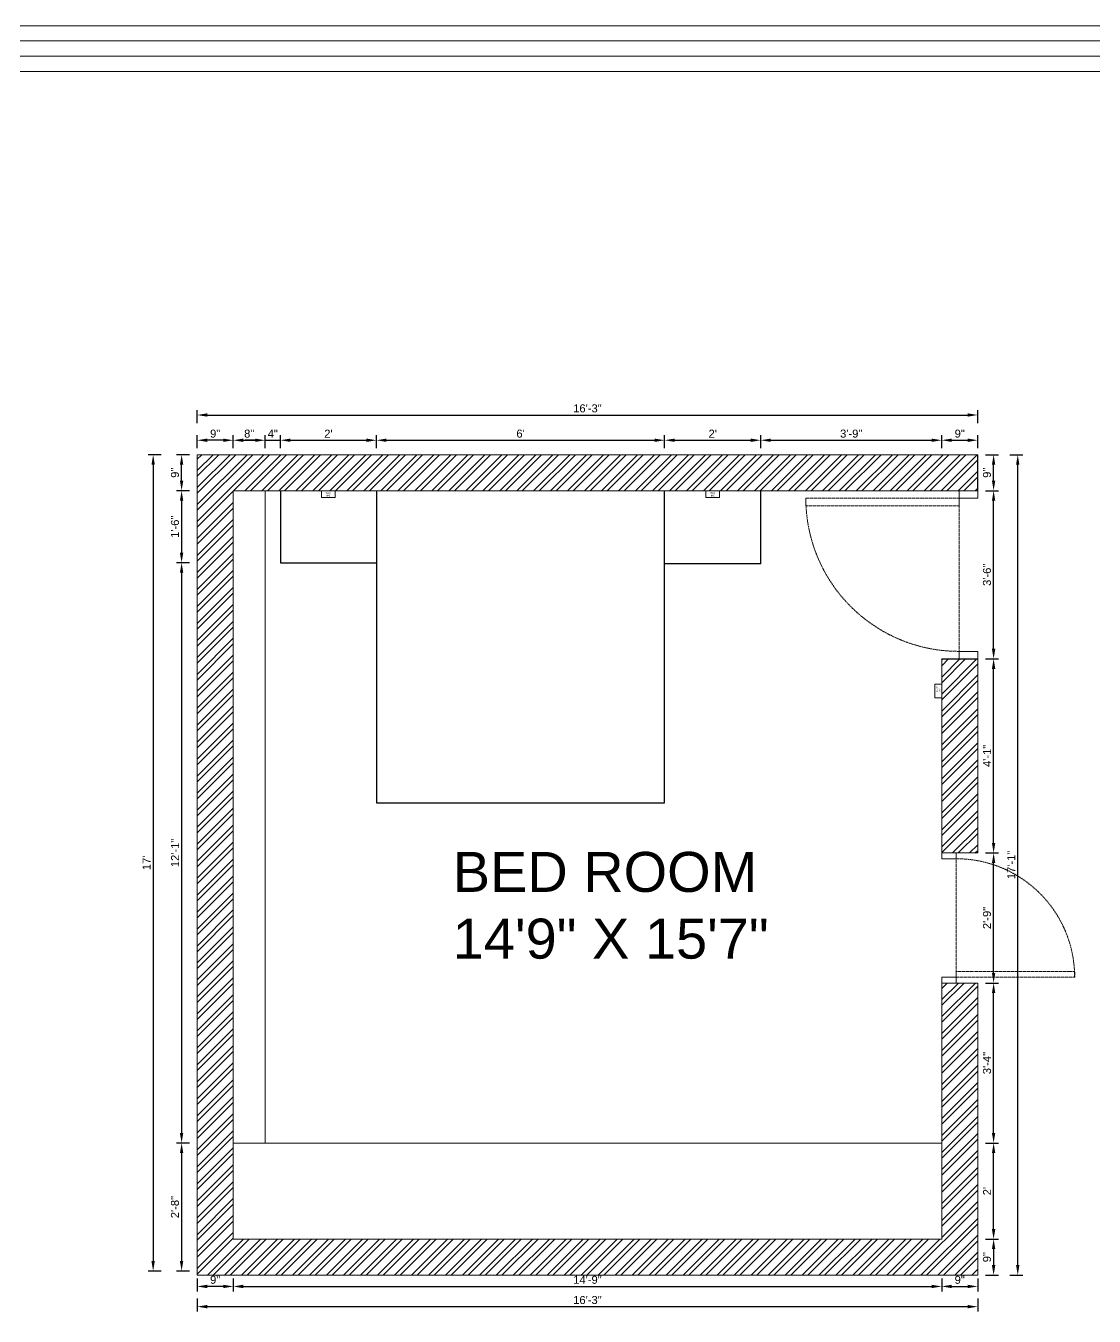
# Model space of a CAD drawing. Header units: inches. Extents: x 213 to 17763, y -4830 to 1802.
# Drawn here: x 6369.2 to 6636.1, y 1091.3 to 1413.7 of the extents above; entities that cross this region are included whole.
import ezdxf

# ---------------------------------------------------------------- set-up
doc = ezdxf.new("R2010")
doc.units = ezdxf.units.IN
doc.header["$MEASUREMENT"] = 0
for name, pattern in [('ACAD_ISO02W100', [15, 12, -3]), ('AUDIT_D_060311083008-3', [0]), ('DASHED2', [0.375, 0.25, -0.125]), ('HIDDEN', [0.375, 0.25, -0.125])]:
    doc.linetypes.add(name, pattern=pattern)
for name, color, linetype in [('.', 30, 'Continuous'), ('6.text', 6, 'Continuous'), ('A-DOOR', 251, 'AUDIT_D_060311083008-3'), ('A-Door-Frame', 1, 'Continuous'), ('A-Door-Swing', 8, 'HIDDEN'), ('PDF2_0', 7, 'Continuous'), ('PDF3_Text', 1, 'Continuous')]:
    doc.layers.add(name, color=color, linetype=linetype)
doc.layers.add('PDF2_MK. KITCHEN ESSENTAILS', color=7, linetype='Continuous', true_color=0x767676)
doc.layers.add('ROD', color=7, linetype='Continuous', lineweight=9)
doc.styles.add('Arial', font='arial.ttf', dxfattribs={"height": 10})
doc.styles.add('PDF Arial', font='arial.ttf')
doc.styles.get("Standard").update_dxf_attribs({"font": 'arial.ttf'})
doc.dimstyles.new('ISO-25', dxfattribs={"dimtxt": 4.5, "dimasz": 2.5, "dimexe": 1.25, "dimexo": 0.625, "dimtad": 1, "dimdec": 0, "dimlunit": 4, "dimtxsty": 'Standard', "dimcen": 2.5, "dimadec": 0, "dimazin": 0, "dimtfac": 1, "dimtdec": 0, "dimtmove": 0, "dimatfit": 3, "dimfxl": 1, "dimarcsym": 0})

# ---------------------------------------------------------------- blocks, each defined once
blk = doc.blocks.new('*U34')
at = {"layer": 'A-Door-Frame', "lineweight": 5}
for p, q in [((0, -100), (0, 0)), ((900, -100), (900, 0))]:
    blk.add_line(p, q, dxfattribs=at)
for points in [[(0, -100), (40, -100), (40, 0), (0, 0)], [(900, -100), (860, -100), (860, 0), (900, 0)]]:
    blk.add_lwpolyline(points, dxfattribs=at)
at = {"layer": 'A-Door-Swing', "linetype": 'DASHED2', "lineweight": 5}
blk.add_line((47.3, 0), (867.3, 0), dxfattribs=at)
blk.add_lwpolyline([(40, 0), (40, 820), (80, 820), (80, 0)], close=True, dxfattribs=at)
blk.add_arc((40, 0), 820, 360, 90, dxfattribs=at)
blk = doc.blocks.new('*D388')
at = {"color": 0, "linetype": 'ACAD_ISO02W100', "lineweight": -2, "transparency": 16777216}
for p, q in [((6411.98, 1314.49), (6411.98, 1317.74)), ((6606.98, 1314.49), (6606.98, 1317.74))]:
    blk.add_line(p, q, dxfattribs=at)
at = {"color": 0, "linetype": 'AUDIT_D_060311083008-3', "lineweight": -2, "transparency": 16777216}
blk.add_line((6414.48, 1316.49), (6604.48, 1316.49), dxfattribs=at)
at = {"color": 0, "transparency": 16777216}
for points in [[(6414.48, 1316.91), (6414.48, 1316.08), (6411.98, 1316.49)], [(6604.48, 1316.91), (6604.48, 1316.08), (6606.98, 1316.49)]]:
    blk.add_solid(points, dxfattribs=at)
at = {"layer": 'Defpoints', "color": 0, "transparency": 16777216}
for p in [(6606.98, 1316.49), (6411.98, 1297.57), (6606.98, 1297.57)]:
    blk.add_point(p, dxfattribs=at)
at = {"color": 0, "lineweight": 5, "transparency": 16777216, "insert": (6509.48, 1318.14), "char_height": 2, "attachment_point": 5}
blk.add_mtext('16\'-3"', dxfattribs=at)
blk = doc.blocks.new('*D389')
at = {"color": 0, "linetype": 'ACAD_ISO02W100', "lineweight": -2, "transparency": 16777216}
for p, q in [((6402.98, 1306.57), (6399.73, 1306.57)), ((6402.98, 1102.59), (6399.73, 1102.59))]:
    blk.add_line(p, q, dxfattribs=at)
at = {"color": 0, "linetype": 'AUDIT_D_060311083008-3', "lineweight": -2, "transparency": 16777216}
blk.add_line((6400.98, 1304.07), (6400.98, 1105.09), dxfattribs=at)
at = {"color": 0, "transparency": 16777216}
for points in [[(6400.56, 1304.07), (6401.4, 1304.07), (6400.98, 1306.57)], [(6400.56, 1105.09), (6401.4, 1105.09), (6400.98, 1102.59)]]:
    blk.add_solid(points, dxfattribs=at)
at = {"layer": 'Defpoints', "color": 0, "transparency": 16777216}
for p in [(6411.98, 1306.57), (6400.98, 1102.59), (6411.98, 1102.59)]:
    blk.add_point(p, dxfattribs=at)
at = {"color": 0, "lineweight": 5, "transparency": 16777216, "insert": (6399.35, 1204.58), "char_height": 2, "attachment_point": 5, "rotation": 90}
blk.add_mtext("17'", dxfattribs=at)
blk = doc.blocks.new('*D390')
at = {"color": 0, "linetype": 'ACAD_ISO02W100', "lineweight": -2, "transparency": 16777216}
for p, q in [((6410.09, 1306.57), (6406.84, 1306.57)), ((6410.09, 1297.57), (6406.84, 1297.57))]:
    blk.add_line(p, q, dxfattribs=at)
at = {"color": 0, "linetype": 'AUDIT_D_060311083008-3', "lineweight": -2, "transparency": 16777216}
blk.add_line((6408.09, 1300.07), (6408.09, 1304.07), dxfattribs=at)
at = {"color": 0, "transparency": 16777216}
for points in [[(6407.67, 1304.07), (6408.51, 1304.07), (6408.09, 1306.57)], [(6407.67, 1300.07), (6408.51, 1300.07), (6408.09, 1297.57)]]:
    blk.add_solid(points, dxfattribs=at)
at = {"layer": 'Defpoints', "color": 0, "transparency": 16777216}
for p in [(6408.09, 1306.57), (6411.98, 1306.57), (6411.98, 1297.57)]:
    blk.add_point(p, dxfattribs=at)
at = {"color": 0, "lineweight": 5, "transparency": 16777216, "insert": (6406.44, 1302.07), "char_height": 2, "attachment_point": 5, "rotation": 90}
blk.add_mtext('9"', dxfattribs=at)
blk = doc.blocks.new('*D391')
at = {"color": 0, "linetype": 'ACAD_ISO02W100', "lineweight": -2, "transparency": 16777216}
for p, q in [((6411.98, 1308.19), (6411.98, 1311.44)), ((6420.98, 1308.19), (6420.98, 1311.44))]:
    blk.add_line(p, q, dxfattribs=at)
at = {"color": 0, "linetype": 'AUDIT_D_060311083008-3', "lineweight": -2, "transparency": 16777216}
blk.add_line((6418.48, 1310.19), (6414.48, 1310.19), dxfattribs=at)
at = {"color": 0, "transparency": 16777216}
for points in [[(6414.48, 1310.6), (6414.48, 1309.77), (6411.98, 1310.19)], [(6418.48, 1310.6), (6418.48, 1309.77), (6420.98, 1310.19)]]:
    blk.add_solid(points, dxfattribs=at)
at = {"layer": 'Defpoints', "color": 0, "transparency": 16777216}
for p in [(6411.98, 1310.19), (6411.98, 1306.57), (6420.98, 1301.64)]:
    blk.add_point(p, dxfattribs=at)
at = {"color": 0, "lineweight": 5, "transparency": 16777216, "insert": (6416.48, 1311.83), "char_height": 2, "attachment_point": 5}
blk.add_mtext('9"', dxfattribs=at)
blk = doc.blocks.new('*D392')
at = {"color": 0, "linetype": 'ACAD_ISO02W100', "lineweight": -2, "transparency": 16777216}
for p, q in [((6411.98, 1095.7), (6411.98, 1092.45)), ((6606.98, 1095.7), (6606.98, 1092.45))]:
    blk.add_line(p, q, dxfattribs=at)
at = {"color": 0, "linetype": 'AUDIT_D_060311083008-3', "lineweight": -2, "transparency": 16777216}
blk.add_line((6414.48, 1093.7), (6604.48, 1093.7), dxfattribs=at)
at = {"color": 0, "transparency": 16777216}
for points in [[(6414.48, 1094.12), (6414.48, 1093.28), (6411.98, 1093.7)], [(6604.48, 1094.12), (6604.48, 1093.28), (6606.98, 1093.7)]]:
    blk.add_solid(points, dxfattribs=at)
at = {"layer": 'Defpoints', "color": 0, "transparency": 16777216}
for p in [(6411.98, 1102.59), (6606.98, 1101.57), (6606.98, 1093.7)]:
    blk.add_point(p, dxfattribs=at)
at = {"color": 0, "lineweight": 5, "transparency": 16777216, "insert": (6509.48, 1095.35), "char_height": 2, "attachment_point": 5}
blk.add_mtext('16\'-3"', dxfattribs=at)
blk = doc.blocks.new('*D393')
at = {"color": 0, "linetype": 'ACAD_ISO02W100', "lineweight": -2, "transparency": 16777216}
for p, q in [((6411.98, 1100.75), (6411.98, 1097.5)), ((6420.98, 1100.75), (6420.98, 1097.5))]:
    blk.add_line(p, q, dxfattribs=at)
at = {"color": 0, "linetype": 'AUDIT_D_060311083008-3', "lineweight": -2, "transparency": 16777216}
blk.add_line((6418.48, 1098.75), (6414.48, 1098.75), dxfattribs=at)
at = {"color": 0, "transparency": 16777216}
for points in [[(6414.48, 1099.17), (6414.48, 1098.33), (6411.98, 1098.75)], [(6418.48, 1099.17), (6418.48, 1098.33), (6420.98, 1098.75)]]:
    blk.add_solid(points, dxfattribs=at)
at = {"layer": 'Defpoints', "color": 0, "transparency": 16777216}
for p in [(6420.98, 1110.57), (6411.98, 1102.59), (6411.98, 1098.75)]:
    blk.add_point(p, dxfattribs=at)
at = {"color": 0, "lineweight": 5, "transparency": 16777216, "insert": (6416.48, 1100.4), "char_height": 2, "attachment_point": 5}
blk.add_mtext('9"', dxfattribs=at)
blk = doc.blocks.new('*D394')
at = {"color": 0, "linetype": 'ACAD_ISO02W100', "lineweight": -2, "transparency": 16777216}
for p, q in [((6608.95, 1110.57), (6612.2, 1110.57)), ((6608.95, 1101.57), (6612.2, 1101.57))]:
    blk.add_line(p, q, dxfattribs=at)
at = {"color": 0, "linetype": 'AUDIT_D_060311083008-3', "lineweight": -2, "transparency": 16777216}
blk.add_line((6610.95, 1108.07), (6610.95, 1104.07), dxfattribs=at)
at = {"color": 0, "transparency": 16777216}
for points in [[(6610.53, 1108.07), (6611.37, 1108.07), (6610.95, 1110.57)], [(6610.53, 1104.07), (6611.37, 1104.07), (6610.95, 1101.57)]]:
    blk.add_solid(points, dxfattribs=at)
at = {"layer": 'Defpoints', "color": 0, "transparency": 16777216}
for p in [(6597.98, 1110.57), (6606.98, 1101.57), (6610.95, 1101.57)]:
    blk.add_point(p, dxfattribs=at)
at = {"color": 0, "lineweight": 5, "transparency": 16777216, "insert": (6609.3, 1106.07), "char_height": 2, "attachment_point": 5, "rotation": 90}
blk.add_mtext('9"', dxfattribs=at)
blk = doc.blocks.new('*D395')
at = {"color": 0, "linetype": 'ACAD_ISO02W100', "lineweight": -2, "transparency": 16777216}
for p, q in [((6614.98, 1306.57), (6618.23, 1306.57)), ((6614.98, 1101.57), (6618.23, 1101.57))]:
    blk.add_line(p, q, dxfattribs=at)
at = {"color": 0, "linetype": 'AUDIT_D_060311083008-3', "lineweight": -2, "transparency": 16777216}
blk.add_line((6616.98, 1104.07), (6616.98, 1304.07), dxfattribs=at)
at = {"color": 0, "transparency": 16777216}
for points in [[(6616.56, 1304.07), (6617.4, 1304.07), (6616.98, 1306.57)], [(6616.56, 1104.07), (6617.4, 1104.07), (6616.98, 1101.57)]]:
    blk.add_solid(points, dxfattribs=at)
at = {"layer": 'Defpoints', "color": 0, "transparency": 16777216}
for p in [(6606.98, 1306.57), (6616.98, 1306.57), (6606.98, 1101.57)]:
    blk.add_point(p, dxfattribs=at)
at = {"color": 0, "lineweight": 5, "transparency": 16777216, "insert": (6615.35, 1204.07), "char_height": 2, "attachment_point": 5, "rotation": 90}
blk.add_mtext('17\'-1"', dxfattribs=at)
blk = doc.blocks.new('*D396')
at = {"color": 0, "linetype": 'ACAD_ISO02W100', "lineweight": -2, "transparency": 16777216}
for p, q in [((6410.09, 1297.57), (6406.84, 1297.57)), ((6410.09, 1279.57), (6406.84, 1279.57))]:
    blk.add_line(p, q, dxfattribs=at)
at = {"color": 0, "linetype": 'AUDIT_D_060311083008-3', "lineweight": -2, "transparency": 16777216}
blk.add_line((6408.09, 1295.07), (6408.09, 1282.07), dxfattribs=at)
at = {"color": 0, "transparency": 16777216}
for points in [[(6407.67, 1295.07), (6408.51, 1295.07), (6408.09, 1297.57)], [(6407.67, 1282.07), (6408.51, 1282.07), (6408.09, 1279.57)]]:
    blk.add_solid(points, dxfattribs=at)
at = {"layer": 'Defpoints', "color": 0, "transparency": 16777216}
for p in [(6411.98, 1297.57), (6408.09, 1279.57), (6432.77, 1279.57)]:
    blk.add_point(p, dxfattribs=at)
at = {"color": 0, "transparency": 16777216, "insert": (6406.44, 1288.57), "char_height": 2, "attachment_point": 5, "rotation": 90}
blk.add_mtext('1\'-6"', dxfattribs=at)
blk = doc.blocks.new('*D397')
at = {"color": 0, "linetype": 'ACAD_ISO02W100', "lineweight": -2, "transparency": 16777216}
for p, q in [((6410.09, 1279.57), (6406.84, 1279.57)), ((6410.09, 1134.57), (6406.84, 1134.57))]:
    blk.add_line(p, q, dxfattribs=at)
at = {"color": 0, "linetype": 'AUDIT_D_060311083008-3', "lineweight": -2, "transparency": 16777216}
blk.add_line((6408.09, 1277.07), (6408.09, 1137.07), dxfattribs=at)
at = {"color": 0, "transparency": 16777216}
for points in [[(6407.67, 1277.07), (6408.51, 1277.07), (6408.09, 1279.57)], [(6407.67, 1137.07), (6408.51, 1137.07), (6408.09, 1134.57)]]:
    blk.add_solid(points, dxfattribs=at)
at = {"layer": 'Defpoints', "color": 0, "transparency": 16777216}
for p in [(6432.77, 1279.57), (6408.09, 1134.57), (6420.98, 1134.57)]:
    blk.add_point(p, dxfattribs=at)
at = {"color": 0, "transparency": 16777216, "insert": (6406.46, 1207.07), "char_height": 2, "attachment_point": 5, "rotation": 90}
blk.add_mtext('12\'-1"', dxfattribs=at)
blk = doc.blocks.new('*D398')
at = {"color": 0, "linetype": 'ACAD_ISO02W100', "lineweight": -2, "transparency": 16777216}
for p, q in [((6410.09, 1134.57), (6406.84, 1134.57)), ((6410.09, 1102.59), (6406.84, 1102.59))]:
    blk.add_line(p, q, dxfattribs=at)
at = {"color": 0, "linetype": 'AUDIT_D_060311083008-3', "lineweight": -2, "transparency": 16777216}
blk.add_line((6408.09, 1132.07), (6408.09, 1105.09), dxfattribs=at)
at = {"color": 0, "transparency": 16777216}
for points in [[(6407.67, 1132.07), (6408.51, 1132.07), (6408.09, 1134.57)], [(6407.67, 1105.09), (6408.51, 1105.09), (6408.09, 1102.59)]]:
    blk.add_solid(points, dxfattribs=at)
at = {"layer": 'Defpoints', "color": 0, "transparency": 16777216}
for p in [(6420.98, 1134.57), (6408.09, 1102.59), (6411.98, 1102.59)]:
    blk.add_point(p, dxfattribs=at)
at = {"color": 0, "transparency": 16777216, "insert": (6406.44, 1118.58), "char_height": 2, "attachment_point": 5, "rotation": 90}
blk.add_mtext('2\'-8"', dxfattribs=at)
blk = doc.blocks.new('*D399')
at = {"color": 0, "linetype": 'ACAD_ISO02W100', "lineweight": -2, "transparency": 16777216}
for p, q in [((6420.98, 1308.19), (6420.98, 1311.44)), ((6428.98, 1308.19), (6428.98, 1311.44))]:
    blk.add_line(p, q, dxfattribs=at)
at = {"color": 0, "linetype": 'AUDIT_D_060311083008-3', "lineweight": -2, "transparency": 16777216}
blk.add_line((6423.48, 1310.19), (6426.48, 1310.19), dxfattribs=at)
at = {"color": 0, "transparency": 16777216}
for points in [[(6423.48, 1310.6), (6423.48, 1309.77), (6420.98, 1310.19)], [(6426.48, 1310.6), (6426.48, 1309.77), (6428.98, 1310.19)]]:
    blk.add_solid(points, dxfattribs=at)
at = {"layer": 'Defpoints', "color": 0, "transparency": 16777216}
for p in [(6428.98, 1310.19), (6420.98, 1301.64), (6428.98, 1297.57)]:
    blk.add_point(p, dxfattribs=at)
at = {"color": 0, "transparency": 16777216, "insert": (6424.98, 1311.83), "char_height": 2, "attachment_point": 5}
blk.add_mtext('8"', dxfattribs=at)
blk = doc.blocks.new('*D400')
at = {"color": 0, "linetype": 'AUDIT_D_060311083008-3', "lineweight": -2, "transparency": 16777216}
for p, q in [((6426.48, 1310.19), (6423.98, 1310.19)), ((6428.98, 1310.19), (6432.77, 1310.19)), ((6435.27, 1310.19), (6437.77, 1310.19))]:
    blk.add_line(p, q, dxfattribs=at)
at = {"color": 0, "linetype": 'ACAD_ISO02W100', "lineweight": -2, "transparency": 16777216}
for p, q in [((6428.98, 1308.19), (6428.98, 1311.44)), ((6432.77, 1308.19), (6432.77, 1311.44))]:
    blk.add_line(p, q, dxfattribs=at)
at = {"color": 0, "transparency": 16777216}
for points in [[(6426.48, 1310.6), (6426.48, 1309.77), (6428.98, 1310.19)], [(6435.27, 1310.6), (6435.27, 1309.77), (6432.77, 1310.19)]]:
    blk.add_solid(points, dxfattribs=at)
at = {"layer": 'Defpoints', "color": 0, "transparency": 16777216}
for p in [(6432.77, 1310.19), (6428.98, 1297.57), (6432.77, 1297.57)]:
    blk.add_point(p, dxfattribs=at)
at = {"color": 0, "transparency": 16777216, "insert": (6430.87, 1311.81), "char_height": 2, "attachment_point": 5}
blk.add_mtext('4"', dxfattribs=at)
blk = doc.blocks.new('*D401')
at = {"color": 0, "linetype": 'ACAD_ISO02W100', "lineweight": -2, "transparency": 16777216}
for p, q in [((6432.77, 1308.19), (6432.77, 1311.44)), ((6456.77, 1308.19), (6456.77, 1311.44))]:
    blk.add_line(p, q, dxfattribs=at)
at = {"color": 0, "linetype": 'AUDIT_D_060311083008-3', "lineweight": -2, "transparency": 16777216}
blk.add_line((6435.27, 1310.19), (6454.27, 1310.19), dxfattribs=at)
at = {"color": 0, "transparency": 16777216}
for points in [[(6435.27, 1310.6), (6435.27, 1309.77), (6432.77, 1310.19)], [(6454.27, 1310.6), (6454.27, 1309.77), (6456.77, 1310.19)]]:
    blk.add_solid(points, dxfattribs=at)
at = {"layer": 'Defpoints', "color": 0, "transparency": 16777216}
for p in [(6456.77, 1310.19), (6432.77, 1297.57), (6456.77, 1297.57)]:
    blk.add_point(p, dxfattribs=at)
at = {"color": 0, "transparency": 16777216, "insert": (6444.77, 1311.82), "char_height": 2, "attachment_point": 5}
blk.add_mtext("2'", dxfattribs=at)
blk = doc.blocks.new('*D402')
at = {"color": 0, "linetype": 'ACAD_ISO02W100', "lineweight": -2, "transparency": 16777216}
for p, q in [((6456.77, 1308.19), (6456.77, 1311.44)), ((6528.77, 1308.19), (6528.77, 1311.44))]:
    blk.add_line(p, q, dxfattribs=at)
at = {"color": 0, "linetype": 'AUDIT_D_060311083008-3', "lineweight": -2, "transparency": 16777216}
blk.add_line((6459.27, 1310.19), (6526.27, 1310.19), dxfattribs=at)
at = {"color": 0, "transparency": 16777216}
for points in [[(6459.27, 1310.6), (6459.27, 1309.77), (6456.77, 1310.19)], [(6526.27, 1310.6), (6526.27, 1309.77), (6528.77, 1310.19)]]:
    blk.add_solid(points, dxfattribs=at)
at = {"layer": 'Defpoints', "color": 0, "transparency": 16777216}
for p in [(6528.77, 1310.19), (6456.77, 1297.57), (6528.77, 1297.57)]:
    blk.add_point(p, dxfattribs=at)
at = {"color": 0, "transparency": 16777216, "insert": (6492.77, 1311.83), "char_height": 2, "attachment_point": 5}
blk.add_mtext("6'", dxfattribs=at)
blk = doc.blocks.new('*D403')
at = {"color": 0, "linetype": 'ACAD_ISO02W100', "lineweight": -2, "transparency": 16777216}
for p, q in [((6528.77, 1308.19), (6528.77, 1311.44)), ((6552.77, 1308.19), (6552.77, 1311.44))]:
    blk.add_line(p, q, dxfattribs=at)
at = {"color": 0, "linetype": 'AUDIT_D_060311083008-3', "lineweight": -2, "transparency": 16777216}
blk.add_line((6531.27, 1310.19), (6550.27, 1310.19), dxfattribs=at)
at = {"color": 0, "transparency": 16777216}
for points in [[(6531.27, 1310.6), (6531.27, 1309.77), (6528.77, 1310.19)], [(6550.27, 1310.6), (6550.27, 1309.77), (6552.77, 1310.19)]]:
    blk.add_solid(points, dxfattribs=at)
at = {"layer": 'Defpoints', "color": 0, "transparency": 16777216}
for p in [(6552.77, 1310.19), (6528.77, 1297.57), (6552.77, 1297.57)]:
    blk.add_point(p, dxfattribs=at)
at = {"color": 0, "transparency": 16777216, "insert": (6540.77, 1311.82), "char_height": 2, "attachment_point": 5}
blk.add_mtext("2'", dxfattribs=at)
blk = doc.blocks.new('*D404')
at = {"color": 0, "linetype": 'ACAD_ISO02W100', "lineweight": -2, "transparency": 16777216}
for p, q in [((6552.77, 1308.19), (6552.77, 1311.44)), ((6597.98, 1308.19), (6597.98, 1311.44))]:
    blk.add_line(p, q, dxfattribs=at)
at = {"color": 0, "linetype": 'AUDIT_D_060311083008-3', "lineweight": -2, "transparency": 16777216}
blk.add_line((6555.27, 1310.19), (6595.48, 1310.19), dxfattribs=at)
at = {"color": 0, "transparency": 16777216}
for points in [[(6555.27, 1310.6), (6555.27, 1309.77), (6552.77, 1310.19)], [(6595.48, 1310.6), (6595.48, 1309.77), (6597.98, 1310.19)]]:
    blk.add_solid(points, dxfattribs=at)
at = {"layer": 'Defpoints', "color": 0, "transparency": 16777216}
for p in [(6597.98, 1310.19), (6552.77, 1297.57), (6597.98, 1255.57)]:
    blk.add_point(p, dxfattribs=at)
at = {"color": 0, "transparency": 16777216, "insert": (6575.38, 1311.83), "char_height": 2, "attachment_point": 5}
blk.add_mtext('3\'-9"', dxfattribs=at)
blk = doc.blocks.new('*D405')
at = {"color": 0, "linetype": 'ACAD_ISO02W100', "lineweight": -2, "transparency": 16777216}
for p, q in [((6597.98, 1308.19), (6597.98, 1311.44)), ((6606.98, 1308.19), (6606.98, 1311.44))]:
    blk.add_line(p, q, dxfattribs=at)
at = {"color": 0, "linetype": 'AUDIT_D_060311083008-3', "lineweight": -2, "transparency": 16777216}
blk.add_line((6600.48, 1310.19), (6604.48, 1310.19), dxfattribs=at)
at = {"color": 0, "transparency": 16777216}
for points in [[(6600.48, 1310.6), (6600.48, 1309.77), (6597.98, 1310.19)], [(6604.48, 1310.6), (6604.48, 1309.77), (6606.98, 1310.19)]]:
    blk.add_solid(points, dxfattribs=at)
at = {"layer": 'Defpoints', "color": 0, "transparency": 16777216}
for p in [(6606.98, 1310.19), (6597.98, 1255.57), (6606.98, 1255.57)]:
    blk.add_point(p, dxfattribs=at)
at = {"color": 0, "transparency": 16777216, "insert": (6602.48, 1311.83), "char_height": 2, "attachment_point": 5}
blk.add_mtext('9"', dxfattribs=at)
blk = doc.blocks.new('*D406')
at = {"color": 0, "linetype": 'ACAD_ISO02W100', "lineweight": -2, "transparency": 16777216}
for p, q in [((6608.95, 1134.57), (6612.2, 1134.57)), ((6608.95, 1110.57), (6612.2, 1110.57))]:
    blk.add_line(p, q, dxfattribs=at)
at = {"color": 0, "linetype": 'AUDIT_D_060311083008-3', "lineweight": -2, "transparency": 16777216}
blk.add_line((6610.95, 1113.07), (6610.95, 1132.07), dxfattribs=at)
at = {"color": 0, "transparency": 16777216}
for points in [[(6610.53, 1132.07), (6611.37, 1132.07), (6610.95, 1134.57)], [(6610.53, 1113.07), (6611.37, 1113.07), (6610.95, 1110.57)]]:
    blk.add_solid(points, dxfattribs=at)
at = {"layer": 'Defpoints', "color": 0, "transparency": 16777216}
for p in [(6597.98, 1134.57), (6610.95, 1134.57), (6597.98, 1110.57)]:
    blk.add_point(p, dxfattribs=at)
at = {"color": 0, "transparency": 16777216, "insert": (6609.32, 1122.57), "char_height": 2, "attachment_point": 5, "rotation": 90}
blk.add_mtext("2'", dxfattribs=at)
blk = doc.blocks.new('*D407')
at = {"color": 0, "linetype": 'ACAD_ISO02W100', "lineweight": -2, "transparency": 16777216}
for p, q in [((6608.95, 1174.57), (6612.2, 1174.57)), ((6608.95, 1134.57), (6612.2, 1134.57))]:
    blk.add_line(p, q, dxfattribs=at)
at = {"color": 0, "linetype": 'AUDIT_D_060311083008-3', "lineweight": -2, "transparency": 16777216}
blk.add_line((6610.95, 1137.07), (6610.95, 1172.07), dxfattribs=at)
at = {"color": 0, "transparency": 16777216}
for points in [[(6610.53, 1172.07), (6611.37, 1172.07), (6610.95, 1174.57)], [(6610.53, 1137.07), (6611.37, 1137.07), (6610.95, 1134.57)]]:
    blk.add_solid(points, dxfattribs=at)
at = {"layer": 'Defpoints', "color": 0, "transparency": 16777216}
for p in [(6606.98, 1174.57), (6610.95, 1174.57), (6597.98, 1134.57)]:
    blk.add_point(p, dxfattribs=at)
at = {"color": 0, "transparency": 16777216, "insert": (6609.3, 1154.57), "char_height": 2, "attachment_point": 5, "rotation": 90}
blk.add_mtext('3\'-4"', dxfattribs=at)
blk = doc.blocks.new('*D408')
at = {"color": 0, "linetype": 'ACAD_ISO02W100', "lineweight": -2, "transparency": 16777216}
for p, q in [((6608.95, 1207.07), (6612.2, 1207.07)), ((6608.95, 1174.57), (6612.2, 1174.57))]:
    blk.add_line(p, q, dxfattribs=at)
at = {"color": 0, "linetype": 'AUDIT_D_060311083008-3', "lineweight": -2, "transparency": 16777216}
blk.add_line((6610.95, 1177.07), (6610.95, 1204.57), dxfattribs=at)
at = {"color": 0, "transparency": 16777216}
for points in [[(6610.53, 1204.57), (6611.37, 1204.57), (6610.95, 1207.07)], [(6610.53, 1177.07), (6611.37, 1177.07), (6610.95, 1174.57)]]:
    blk.add_solid(points, dxfattribs=at)
at = {"layer": 'Defpoints', "color": 0, "transparency": 16777216}
for p in [(6606.98, 1207.07), (6610.95, 1207.07), (6606.98, 1174.57)]:
    blk.add_point(p, dxfattribs=at)
at = {"color": 0, "transparency": 16777216, "insert": (6609.3, 1190.82), "char_height": 2, "attachment_point": 5, "rotation": 90}
blk.add_mtext('2\'-9"', dxfattribs=at)
blk = doc.blocks.new('*D409')
at = {"color": 0, "linetype": 'ACAD_ISO02W100', "lineweight": -2, "transparency": 16777216}
for p, q in [((6608.95, 1255.57), (6612.2, 1255.57)), ((6608.95, 1207.07), (6612.2, 1207.07))]:
    blk.add_line(p, q, dxfattribs=at)
at = {"color": 0, "linetype": 'AUDIT_D_060311083008-3', "lineweight": -2, "transparency": 16777216}
blk.add_line((6610.95, 1209.57), (6610.95, 1253.07), dxfattribs=at)
at = {"color": 0, "transparency": 16777216}
for points in [[(6610.53, 1253.07), (6611.37, 1253.07), (6610.95, 1255.57)], [(6610.53, 1209.57), (6611.37, 1209.57), (6610.95, 1207.07)]]:
    blk.add_solid(points, dxfattribs=at)
at = {"layer": 'Defpoints', "color": 0, "transparency": 16777216}
for p in [(6606.98, 1255.57), (6610.95, 1255.57), (6606.98, 1207.07)]:
    blk.add_point(p, dxfattribs=at)
at = {"color": 0, "transparency": 16777216, "insert": (6609.32, 1231.32), "char_height": 2, "attachment_point": 5, "rotation": 90}
blk.add_mtext('4\'-1"', dxfattribs=at)
blk = doc.blocks.new('*D410')
at = {"color": 0, "linetype": 'ACAD_ISO02W100', "lineweight": -2, "transparency": 16777216}
for p, q in [((6608.95, 1297.57), (6612.2, 1297.57)), ((6608.95, 1255.57), (6612.2, 1255.57))]:
    blk.add_line(p, q, dxfattribs=at)
at = {"color": 0, "linetype": 'AUDIT_D_060311083008-3', "lineweight": -2, "transparency": 16777216}
blk.add_line((6610.95, 1258.07), (6610.95, 1295.07), dxfattribs=at)
at = {"color": 0, "transparency": 16777216}
for points in [[(6610.53, 1295.07), (6611.37, 1295.07), (6610.95, 1297.57)], [(6610.53, 1258.07), (6611.37, 1258.07), (6610.95, 1255.57)]]:
    blk.add_solid(points, dxfattribs=at)
at = {"layer": 'Defpoints', "color": 0, "transparency": 16777216}
for p in [(6606.98, 1297.57), (6610.95, 1297.57), (6606.98, 1255.57)]:
    blk.add_point(p, dxfattribs=at)
at = {"color": 0, "transparency": 16777216, "insert": (6609.3, 1276.57), "char_height": 2, "attachment_point": 5, "rotation": 90}
blk.add_mtext('3\'-6"', dxfattribs=at)
blk = doc.blocks.new('*D411')
at = {"color": 0, "linetype": 'ACAD_ISO02W100', "lineweight": -2, "transparency": 16777216}
for p, q in [((6608.95, 1306.57), (6612.2, 1306.57)), ((6608.95, 1297.57), (6612.2, 1297.57))]:
    blk.add_line(p, q, dxfattribs=at)
at = {"color": 0, "linetype": 'AUDIT_D_060311083008-3', "lineweight": -2, "transparency": 16777216}
blk.add_line((6610.95, 1300.07), (6610.95, 1304.07), dxfattribs=at)
at = {"color": 0, "transparency": 16777216}
for points in [[(6610.53, 1304.07), (6611.37, 1304.07), (6610.95, 1306.57)], [(6610.53, 1300.07), (6611.37, 1300.07), (6610.95, 1297.57)]]:
    blk.add_solid(points, dxfattribs=at)
at = {"layer": 'Defpoints', "color": 0, "transparency": 16777216}
for p in [(6606.98, 1306.57), (6610.95, 1306.57), (6606.98, 1297.57)]:
    blk.add_point(p, dxfattribs=at)
at = {"color": 0, "transparency": 16777216, "insert": (6609.3, 1302.07), "char_height": 2, "attachment_point": 5, "rotation": 90}
blk.add_mtext('9"', dxfattribs=at)
blk = doc.blocks.new('*D476')
at = {"color": 0, "linetype": 'ACAD_ISO02W100', "lineweight": -2, "transparency": 16777216}
for p, q in [((6420.98, 1100.75), (6420.98, 1097.5)), ((6597.98, 1100.75), (6597.98, 1097.5))]:
    blk.add_line(p, q, dxfattribs=at)
at = {"color": 0, "linetype": 'AUDIT_D_060311083008-3', "lineweight": -2, "transparency": 16777216}
blk.add_line((6423.48, 1098.75), (6595.48, 1098.75), dxfattribs=at)
at = {"color": 0, "transparency": 16777216}
for points in [[(6423.48, 1099.17), (6423.48, 1098.33), (6420.98, 1098.75)], [(6595.48, 1099.17), (6595.48, 1098.33), (6597.98, 1098.75)]]:
    blk.add_solid(points, dxfattribs=at)
at = {"layer": 'Defpoints', "color": 0, "transparency": 16777216}
for p in [(6420.98, 1110.57), (6597.98, 1110.57), (6597.98, 1098.75)]:
    blk.add_point(p, dxfattribs=at)
at = {"color": 0, "transparency": 16777216, "insert": (6509.48, 1100.4), "char_height": 2, "attachment_point": 5}
blk.add_mtext('14\'-9"', dxfattribs=at)
blk = doc.blocks.new('*D477')
at = {"color": 0, "linetype": 'ACAD_ISO02W100', "lineweight": -2, "transparency": 16777216}
for p, q in [((6597.98, 1100.75), (6597.98, 1097.5)), ((6606.98, 1100.75), (6606.98, 1097.5))]:
    blk.add_line(p, q, dxfattribs=at)
at = {"color": 0, "linetype": 'AUDIT_D_060311083008-3', "lineweight": -2, "transparency": 16777216}
blk.add_line((6600.48, 1098.75), (6604.48, 1098.75), dxfattribs=at)
at = {"color": 0, "transparency": 16777216}
for points in [[(6600.48, 1099.17), (6600.48, 1098.33), (6597.98, 1098.75)], [(6604.48, 1099.17), (6604.48, 1098.33), (6606.98, 1098.75)]]:
    blk.add_solid(points, dxfattribs=at)
at = {"layer": 'Defpoints', "color": 0, "transparency": 16777216}
for p in [(6597.98, 1110.57), (6606.98, 1101.57), (6606.98, 1098.75)]:
    blk.add_point(p, dxfattribs=at)
at = {"color": 0, "transparency": 16777216, "insert": (6602.48, 1100.4), "char_height": 2, "attachment_point": 5}
blk.add_mtext('9"', dxfattribs=at)

msp = doc.modelspace()

# ---------------------------------------------------------------- hatches: boundary and pattern name
at = {"layer": '.'}
h = msp.add_hatch(dxfattribs=at)
h.set_pattern_fill('ANSI32', color=1, scale=8)
h.set_pattern_definition([(45, (3586.4828, 246.2893), (-2.1213203, 2.1213203), []), (45, (3587.897, 246.2893), (-2.1213203, 2.1213203), [])])
h.paths.add_polyline_path([(6606.98, 1306.57), (6411.98, 1306.57), (6411.98, 1101.57), (6606.98, 1101.57), (6606.98, 1174.57), (6597.98, 1174.57), (6597.98, 1110.57), (6420.98, 1110.57), (6420.98, 1297.57), (6606.98, 1297.57)])
h.paths.add_polyline_path([(6606.98, 1255.57), (6597.98, 1255.57), (6597.98, 1247.57), (6597.98, 1207.07), (6606.98, 1207.07)], flags=17)

# ---------------------------------------------------------------- linework, layer by layer
for p, q in [((6606.98, 1297.57), (6606.98, 1306.57)), ((6432.77, 1297.57), (6432.77, 1279.57)), ((6456.77, 1297.57), (6456.77, 1219.59)), ((6528.77, 1219.59), (6528.77, 1297.57)), ((6552.77, 1279.28), (6552.77, 1297.57)), ((6432.77, 1279.57), (6456.77, 1279.57)), ((6552.77, 1279.28), (6528.77, 1279.28)), ((6597.98, 1255.57), (6606.98, 1255.57)), ((6456.77, 1219.59), (6528.77, 1219.59))]:
    msp.add_line(p, q)
at = {"color": 5, "lineweight": 5}
for points in [[(6443.06, 1297.57), (6446.48, 1297.57), (6446.48, 1295.89), (6443.06, 1295.89)], [(6539.06, 1297.57), (6542.48, 1297.57), (6542.48, 1295.89), (6539.06, 1295.89)], [(6597.98, 1249.28), (6597.98, 1245.86), (6596.3, 1245.86), (6596.3, 1249.28)]]:
    msp.add_lwpolyline(points, close=True, dxfattribs=at)
at = {"layer": 'PDF2_0', "lineweight": 5}
msp.add_lwpolyline([(7115.82, 520.91), (6085.57, 520.91), (6085.57, 1413.74), (7344.75, 1413.74), (7344.75, 749.84, -0.414214)], format="xyb", close=True, dxfattribs=at)
for points in [[(7115.82, 524.69), (6089.35, 524.69), (6089.35, 1409.95), (7340.96, 1409.95), (7340.96, 749.84, -0.414214), (7115.82, 524.69)], [(7115.82, 528.51), (6093.17, 528.51), (6093.17, 1406.14), (7337.14, 1406.14), (7337.14, 749.84, -0.414214), (7115.82, 528.51)]]:
    msp.add_lwpolyline(points, format="xyb", dxfattribs=at)
msp.add_lwpolyline([(6096.99, 1402.32), (7123.08, 1402.32), (7123.08, 556.35), (6096.99, 556.35)], close=True, dxfattribs=at)
at = {"layer": 'PDF2_MK. KITCHEN ESSENTAILS', "lineweight": 5}
msp.add_lwpolyline([(6096.99, 556.35), (7123.08, 556.35), (7123.08, 1402.32), (6096.99, 1402.32)], close=True, dxfattribs=at)
at = {"layer": 'ROD'}
for p, q in [((6411.98, 1101.57), (6411.98, 1306.57)), ((6606.98, 1306.57), (6411.98, 1306.57)), ((6420.98, 1110.57), (6420.98, 1297.57)), ((6420.98, 1297.57), (6606.98, 1297.57)), ((6428.98, 1134.57), (6428.98, 1297.57)), ((6597.98, 1247.57), (6597.98, 1255.57)), ((6606.98, 1207.07), (6606.98, 1255.57)), ((6597.98, 1207.07), (6597.98, 1247.57)), ((6597.98, 1110.57), (6597.98, 1174.57)), ((6606.98, 1101.57), (6606.98, 1174.57)), ((6597.98, 1134.57), (6420.98, 1134.57)), ((6597.98, 1110.57), (6420.98, 1110.57)), ((6606.98, 1101.57), (6411.98, 1101.57))]:
    msp.add_line(p, q, dxfattribs=at)
for points in [[(6597.98, 1207.07), (6606.98, 1207.07)], [(6606.98, 1174.57), (6597.98, 1174.57)]]:
    msp.add_lwpolyline(points, dxfattribs=at)

# ---------------------------------------------------------------- block references
at = {"layer": 'A-DOOR', "lineweight": 5}
for p, xscale, yscale, zscale, rotation in [((6602.31, 1297.57), -0.04666663502872134, 0.04666663502872134, 0.04666663502872134, 90), ((6601.59, 1174.57), -0.03611111111109516, 0.03611111111109516, 0.03611111111109516, 270)]:
    msp.add_blockref('*U34', p, dxfattribs=dict(at, xscale=xscale, yscale=yscale, zscale=zscale, rotation=rotation))

# ---------------------------------------------------------------- texts
at = {"layer": '6.text', "insert": (6475.83, 1207.33), "char_height": 10, "attachment_point": 1, "style": 'Arial'}
msp.add_mtext_dynamic_manual_height_columns('BED ROOM\\P14\'9" X 15\'7"', width=85.5749, gutter_width=87.73, heights=[0], dxfattribs=at)
at = {"layer": 'PDF3_Text', "lineweight": 5, "char_height": 0.4, "attachment_point": 9, "style": 'PDF Arial'}
for s, insert in [("SW2 \\P@2'", (6445.28, 1296.11)), ("SW3 \\P@2'", (6541.29, 1296.11))]:
    msp.add_mtext(s, dxfattribs=dict(at, insert=insert))
at = {"layer": 'PDF3_Text', "lineweight": 5, "insert": (6596.52, 1247.05), "char_height": 0.4, "attachment_point": 9, "rotation": 270, "style": 'PDF Arial'}
msp.add_mtext('SW2 \\P@4\'6"\'', dxfattribs=at)

# ---------------------------------------------------------------- dimensions: what is measured, and where the dimension line sits
at = {"lineweight": 5}
for base, p1, p2, picture, middle in [((6606.98, 1316.49), (6411.98, 1297.57), (6606.98, 1297.57), '*D388', (6509.48, 1318.14)), ((6411.98, 1310.19), (6420.98, 1301.64), (6411.98, 1306.57), '*D391', (6416.48, 1311.83)), ((6411.98, 1098.75), (6420.98, 1110.57), (6411.98, 1102.59), '*D393', (6416.48, 1100.4)), ((6606.98, 1093.7), (6411.98, 1102.59), (6606.98, 1101.57), '*D392', (6509.48, 1095.35))]:
    dim = msp.add_linear_dim(base=base, p1=p1, p2=p2, dimstyle='ISO-25', override={"dimtxt": 2, "dimtmove": 1, "dimfxl": 2, "dimfxlon": 1, "dimarcsym": 2}, dxfattribs=at)
    dim.commit()
    dim.dimension.update_dxf_attribs({"geometry": picture, "text_midpoint": middle})
for base, p1, p2, picture, middle in [((6428.98, 1310.19), (6420.98, 1301.64), (6428.98, 1297.57), '*D399', (6424.98, 1311.83)), ((6432.77, 1310.19), (6428.98, 1297.57), (6432.77, 1297.57), '*D400', (6430.87, 1311.81)), ((6456.77, 1310.19), (6432.77, 1297.57), (6456.77, 1297.57), '*D401', (6444.77, 1311.82)), ((6528.77, 1310.19), (6456.77, 1297.57), (6528.77, 1297.57), '*D402', (6492.77, 1311.83)), ((6552.77, 1310.19), (6528.77, 1297.57), (6552.77, 1297.57), '*D403', (6540.77, 1311.82)), ((6597.98, 1310.19), (6552.77, 1297.57), (6597.98, 1255.57), '*D404', (6575.38, 1311.83)), ((6606.98, 1310.19), (6597.98, 1255.57), (6606.98, 1255.57), '*D405', (6602.48, 1311.83)), ((6597.98, 1098.75), (6420.98, 1110.57), (6597.98, 1110.57), '*D476', (6509.48, 1100.4)), ((6606.98, 1098.75), (6597.98, 1110.57), (6606.98, 1101.57), '*D477', (6602.48, 1100.4))]:
    dim = msp.add_linear_dim(base=base, p1=p1, p2=p2, dimstyle='ISO-25', override={"dimtxt": 2, "dimtmove": 1, "dimfxl": 2, "dimfxlon": 1, "dimarcsym": 2})
    dim.commit()
    dim.dimension.update_dxf_attribs({"geometry": picture, "text_midpoint": middle})
for base, p1, p2, picture, middle in [((6400.98, 1102.59), (6411.98, 1306.57), (6411.98, 1102.59), '*D389', (6399.35, 1204.58)), ((6408.09, 1306.57), (6411.98, 1297.57), (6411.98, 1306.57), '*D390', (6406.44, 1302.07)), ((6616.98, 1306.57), (6606.98, 1101.57), (6606.98, 1306.57), '*D395', (6615.35, 1204.07)), ((6610.95, 1101.57), (6597.98, 1110.57), (6606.98, 1101.57), '*D394', (6609.3, 1106.07))]:
    dim = msp.add_linear_dim(base=base, p1=p1, p2=p2, angle=90, dimstyle='ISO-25', override={"dimtxt": 2, "dimtmove": 1, "dimfxl": 2, "dimfxlon": 1, "dimarcsym": 2}, dxfattribs=at)
    dim.commit()
    dim.dimension.update_dxf_attribs({"geometry": picture, "text_midpoint": middle})
for base, p1, p2, picture, middle in [((6610.95, 1306.57), (6606.98, 1297.57), (6606.98, 1306.57), '*D411', (6609.3, 1302.07)), ((6408.09, 1279.57), (6411.98, 1297.57), (6432.77, 1279.57), '*D396', (6406.44, 1288.57)), ((6610.95, 1297.57), (6606.98, 1255.57), (6606.98, 1297.57), '*D410', (6609.3, 1276.57)), ((6408.09, 1134.57), (6432.77, 1279.57), (6420.98, 1134.57), '*D397', (6406.46, 1207.07)), ((6610.94938038, 1255.57129829), (6606.98013297, 1207.07129829), (6606.98013297, 1255.57129829), '*D409', (6609.32028761, 1231.32129829)), ((6610.94938038, 1207.07129829), (6606.98013297, 1174.57129829), (6606.98013297, 1207.07129829), '*D408', (6609.30323441, 1190.82129829)), ((6610.95, 1174.57), (6597.98, 1134.57), (6606.98, 1174.57), '*D407', (6609.3, 1154.57)), ((6408.09, 1102.59), (6420.98, 1134.57), (6411.98, 1102.59), '*D398', (6406.44, 1118.58)), ((6610.95, 1134.57), (6597.98, 1110.57), (6597.98, 1134.57), '*D406', (6609.32, 1122.57))]:
    dim = msp.add_linear_dim(base=base, p1=p1, p2=p2, angle=90, dimstyle='ISO-25', override={"dimtxt": 2, "dimtmove": 1, "dimfxl": 2, "dimfxlon": 1, "dimarcsym": 2})
    dim.commit()
    dim.dimension.update_dxf_attribs({"geometry": picture, "text_midpoint": middle})

doc.saveas('drawing.dxf')
